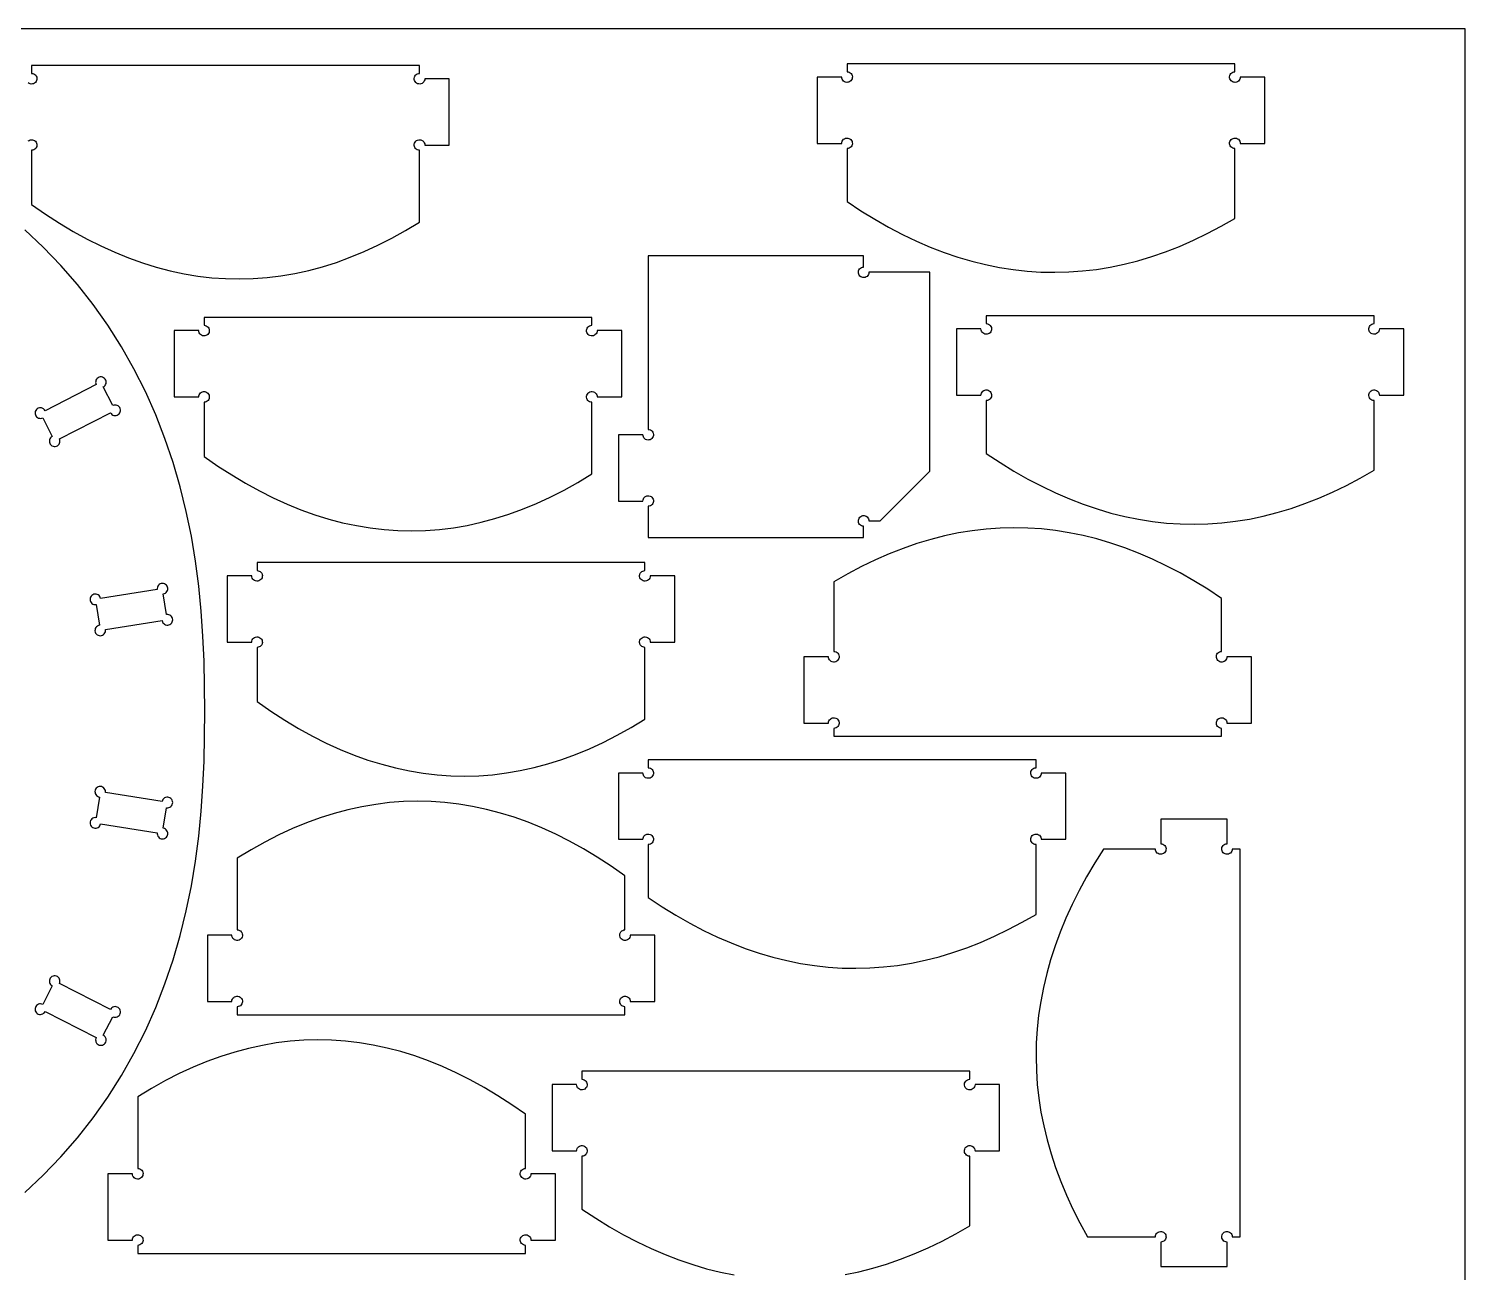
# Model space of a CAD drawing. Extents: x 0 to 2440, y -2940 to 1220.
# Drawn here: x 1573 to 2440, y -1000 to -250 of the extents above; entities that cross this region are included whole.
import ezdxf

# ---------------------------------------------------------------- set-up
doc = ezdxf.new("R2010")
doc.units = 0
doc.layers.add('CUT', color=1, linetype='Continuous')
doc.layers.add('REFERENCE-SHEET', color=8, linetype='Continuous')

msp = doc.modelspace()

# ---------------------------------------------------------------- linework, layer by layer
at = {"layer": 'CUT'}
for points in [[(1572.9, -317.75), (1573.47, -317.36), (1574.1, -317.1), (1574.77, -316.98), (1575.46, -317), (1576.12, -317.17), (1576.73, -317.48), (1577.26, -317.91), (1577.69, -318.44), (1578, -319.05), (1578.17, -319.72), (1578.19, -320.4), (1578.07, -321.07), (1577.81, -321.71), (1577.42, -322.27), (1576.92, -322.73), (1576.33, -323.08), (1575.68, -323.3), (1575, -323.37), (1575, -356.06), (1583.36, -361.88), (1591.71, -367.29), (1600.07, -372.29), (1608.43, -376.9), (1616.79, -381.1), (1625.14, -384.91), (1633.5, -388.3), (1641.86, -391.3), (1650.21, -393.89), (1658.57, -396.08), (1666.93, -397.87), (1675.29, -399.26), (1683.64, -400.24), (1692, -400.82), (1700.36, -401), (1708.71, -400.78), (1717.07, -400.15), (1725.43, -399.12), (1733.79, -397.69), (1742.14, -395.85), (1750.5, -393.62), (1758.86, -390.98), (1767.21, -387.93), (1775.57, -384.49), (1783.93, -380.64), (1792.29, -376.39), (1800.64, -371.74), (1809, -366.68), (1809, -323.37), (1808.32, -323.3), (1807.67, -323.08), (1807.08, -322.73), (1806.58, -322.27), (1806.19, -321.71), (1805.93, -321.07), (1805.81, -320.4), (1805.83, -319.72), (1806, -319.05), (1806.31, -318.44), (1806.74, -317.91), (1807.27, -317.48), (1807.88, -317.17), (1808.54, -317), (1809.23, -316.98), (1809.9, -317.1), (1810.53, -317.36), (1811.1, -317.75), (1811.56, -318.25), (1811.91, -318.84), (1812.13, -319.49), (1812.2, -320.17), (1827, -320.17), (1827, -280.17), (1812.2, -280.17), (1812.13, -280.85), (1811.91, -281.5), (1811.56, -282.09), (1811.1, -282.59), (1810.53, -282.98), (1809.9, -283.24), (1809.23, -283.36), (1808.54, -283.34), (1807.88, -283.17), (1807.27, -282.86), (1806.74, -282.44), (1806.31, -281.9), (1806, -281.29), (1805.83, -280.63), (1805.81, -279.94), (1805.93, -279.27), (1806.19, -278.64), (1806.58, -278.08), (1807.08, -277.61), (1807.67, -277.26), (1808.32, -277.05), (1809, -276.97), (1809, -272.17), (1575, -272.17), (1575, -276.97), (1575.68, -277.05), (1576.33, -277.26), (1576.92, -277.61), (1577.42, -278.08), (1577.81, -278.64), (1578.07, -279.27), (1578.19, -279.94), (1578.17, -280.63), (1578, -281.29), (1577.69, -281.9), (1577.26, -282.44), (1576.73, -282.86), (1576.12, -283.17), (1575.46, -283.34), (1574.77, -283.36), (1574.1, -283.24), (1573.47, -282.98), (1572.9, -282.59)], [(1570.8, -952.27), (1581.91, -941.82), (1592.52, -930.81), (1602.58, -919.27), (1612.05, -907.22), (1620.91, -894.69), (1629.13, -881.73), (1636.71, -868.37), (1643.62, -854.66), (1649.86, -840.63), (1655.44, -826.33), (1660.36, -811.81), (1664.64, -797.11), (1668.3, -782.26), (1671.37, -767.31), (1673.87, -752.28), (1675.84, -737.2), (1677.32, -722.11), (1678.36, -707.01), (1679.01, -691.93), (1679.33, -676.86), (1679.4, -661.8), (1679.33, -646.74), (1679.01, -631.67), (1678.36, -616.59), (1677.32, -601.49), (1675.84, -586.4), (1673.87, -571.32), (1671.37, -556.29), (1668.3, -541.34), (1664.64, -526.49), (1660.36, -511.79), (1655.44, -497.27), (1649.86, -482.97), (1643.62, -468.94), (1636.71, -455.23), (1629.13, -441.87), (1620.91, -428.91), (1612.05, -416.38), (1602.58, -404.33), (1592.52, -392.79), (1581.91, -381.78), (1570.8, -371.33)], [(2065.79, -1001.86), (2074.14, -1000.11), (2082.5, -997.99), (2090.86, -995.48), (2099.21, -992.6), (2107.57, -989.33), (2115.93, -985.67), (2124.29, -981.64), (2132.64, -977.22), (2141, -972.43), (2141, -930.36), (2140.32, -930.28), (2139.67, -930.07), (2139.08, -929.72), (2138.58, -929.25), (2138.19, -928.69), (2137.93, -928.06), (2137.81, -927.39), (2137.83, -926.7), (2138, -926.04), (2138.31, -925.43), (2138.74, -924.89), (2139.27, -924.47), (2139.88, -924.16), (2140.54, -923.99), (2141.23, -923.97), (2141.9, -924.09), (2142.53, -924.35), (2143.1, -924.74), (2143.56, -925.24), (2143.91, -925.83), (2144.13, -926.48), (2144.2, -927.16), (2159, -927.16), (2159, -887.16), (2144.2, -887.16), (2144.13, -887.84), (2143.91, -888.49), (2143.56, -889.07), (2143.1, -889.58), (2142.53, -889.97), (2141.9, -890.23), (2141.23, -890.35), (2140.54, -890.32), (2139.88, -890.16), (2139.27, -889.85), (2138.74, -889.42), (2138.31, -888.89), (2138, -888.28), (2137.83, -887.61), (2137.81, -886.93), (2137.93, -886.26), (2138.19, -885.62), (2138.58, -885.06), (2139.08, -884.6), (2139.67, -884.25), (2140.32, -884.03), (2141, -883.96), (2141, -879.16), (1907, -879.16), (1907, -883.96), (1907.68, -884.03), (1908.33, -884.25), (1908.92, -884.6), (1909.42, -885.06), (1909.81, -885.62), (1910.07, -886.26), (1910.19, -886.93), (1910.17, -887.61), (1910, -888.28), (1909.69, -888.89), (1909.26, -889.42), (1908.73, -889.85), (1908.12, -890.16), (1907.46, -890.32), (1906.77, -890.35), (1906.1, -890.23), (1905.47, -889.97), (1904.9, -889.58), (1904.44, -889.07), (1904.09, -888.49), (1903.87, -887.84), (1903.8, -887.16), (1889, -887.16), (1889, -927.16), (1903.8, -927.16), (1903.87, -926.48), (1904.09, -925.83), (1904.44, -925.24), (1904.9, -924.74), (1905.47, -924.35), (1906.1, -924.09), (1906.77, -923.97), (1907.46, -923.99), (1908.12, -924.16), (1908.73, -924.47), (1909.26, -924.89), (1909.69, -925.43), (1910, -926.04), (1910.17, -926.7), (1910.19, -927.39), (1910.07, -928.06), (1909.81, -928.69), (1909.42, -929.25), (1908.92, -929.72), (1908.33, -930.07), (1907.68, -930.28), (1907, -930.36), (1907, -962.34), (1915.36, -967.86), (1923.71, -973), (1932.07, -977.75), (1940.43, -982.12), (1948.79, -986.11), (1957.14, -989.72), (1965.5, -992.95), (1973.86, -995.79), (1982.21, -998.25), (1990.57, -1000.33), (1998.93, -1002.03)]]:
    msp.add_lwpolyline(points, dxfattribs=at)
for points in [[(2067, -271.16), (2067, -275.96), (2067.68, -276.03), (2068.33, -276.25), (2068.92, -276.6), (2069.42, -277.06), (2069.81, -277.62), (2070.07, -278.26), (2070.19, -278.93), (2070.17, -279.61), (2070, -280.28), (2069.69, -280.89), (2069.26, -281.42), (2068.73, -281.85), (2068.12, -282.16), (2067.46, -282.32), (2066.77, -282.35), (2066.1, -282.23), (2065.47, -281.97), (2064.9, -281.58), (2064.44, -281.07), (2064.09, -280.49), (2063.87, -279.84), (2063.8, -279.16), (2049, -279.16), (2049, -319.16), (2063.8, -319.16), (2063.87, -318.48), (2064.09, -317.83), (2064.44, -317.24), (2064.9, -316.74), (2065.47, -316.35), (2066.1, -316.09), (2066.77, -315.97), (2067.46, -315.99), (2068.12, -316.16), (2068.73, -316.47), (2069.26, -316.89), (2069.69, -317.43), (2070, -318.04), (2070.17, -318.7), (2070.19, -319.39), (2070.07, -320.06), (2069.81, -320.69), (2069.42, -321.25), (2068.92, -321.72), (2068.33, -322.07), (2067.68, -322.28), (2067, -322.36), (2067, -354.34), (2075.36, -359.86), (2083.71, -365), (2092.07, -369.75), (2100.43, -374.12), (2108.79, -378.11), (2117.14, -381.72), (2125.5, -384.95), (2133.86, -387.79), (2142.21, -390.25), (2150.57, -392.33), (2158.93, -394.03), (2167.29, -395.35), (2175.64, -396.28), (2184, -396.83), (2192.36, -397), (2200.71, -396.79), (2209.07, -396.19), (2217.43, -395.21), (2225.79, -393.86), (2234.14, -392.11), (2242.5, -389.99), (2250.86, -387.48), (2259.21, -384.6), (2267.57, -381.33), (2275.93, -377.67), (2284.29, -373.64), (2292.64, -369.22), (2301, -364.43), (2301, -322.36), (2300.32, -322.28), (2299.67, -322.07), (2299.08, -321.72), (2298.58, -321.25), (2298.19, -320.69), (2297.93, -320.06), (2297.81, -319.39), (2297.83, -318.7), (2298, -318.04), (2298.31, -317.43), (2298.74, -316.89), (2299.27, -316.47), (2299.88, -316.16), (2300.54, -315.99), (2301.23, -315.97), (2301.9, -316.09), (2302.53, -316.35), (2303.1, -316.74), (2303.56, -317.24), (2303.91, -317.83), (2304.13, -318.48), (2304.2, -319.16), (2319, -319.16), (2319, -279.16), (2304.2, -279.16), (2304.13, -279.84), (2303.91, -280.49), (2303.56, -281.07), (2303.1, -281.58), (2302.53, -281.97), (2301.9, -282.23), (2301.23, -282.35), (2300.54, -282.32), (2299.88, -282.16), (2299.27, -281.85), (2298.74, -281.42), (2298.31, -280.89), (2298, -280.28), (2297.83, -279.61), (2297.81, -278.93), (2297.93, -278.26), (2298.19, -277.62), (2298.58, -277.06), (2299.08, -276.6), (2299.67, -276.25), (2300.32, -276.03), (2301, -275.96), (2301, -271.16)], [(1947, -387), (1947, -491.8), (1947.68, -491.87), (1948.33, -492.09), (1948.92, -492.44), (1949.42, -492.9), (1949.81, -493.47), (1950.07, -494.1), (1950.19, -494.77), (1950.17, -495.46), (1950, -496.12), (1949.69, -496.73), (1949.26, -497.26), (1948.73, -497.69), (1948.12, -498), (1947.46, -498.17), (1946.77, -498.19), (1946.1, -498.07), (1945.47, -497.81), (1944.9, -497.42), (1944.44, -496.92), (1944.09, -496.33), (1943.87, -495.68), (1943.8, -495), (1929, -495), (1929, -535), (1943.8, -535), (1943.87, -534.32), (1944.09, -533.67), (1944.44, -533.08), (1944.9, -532.58), (1945.47, -532.19), (1946.1, -531.93), (1946.77, -531.81), (1947.46, -531.83), (1948.12, -532), (1948.73, -532.31), (1949.26, -532.74), (1949.69, -533.27), (1950, -533.88), (1950.17, -534.54), (1950.19, -535.23), (1950.07, -535.9), (1949.81, -536.53), (1949.42, -537.1), (1948.92, -537.56), (1948.33, -537.91), (1947.68, -538.13), (1947, -538.2), (1947, -557), (2077, -557), (2077, -550.2), (2076.32, -550.13), (2075.67, -549.91), (2075.08, -549.56), (2074.58, -549.1), (2074.19, -548.53), (2073.93, -547.9), (2073.81, -547.23), (2073.83, -546.54), (2074, -545.88), (2074.31, -545.27), (2074.74, -544.74), (2075.27, -544.31), (2075.88, -544), (2076.54, -543.83), (2077.23, -543.81), (2077.9, -543.93), (2078.53, -544.19), (2079.1, -544.58), (2079.56, -545.08), (2079.91, -545.67), (2080.13, -546.32), (2080.2, -547), (2087, -547), (2117, -517), (2117, -397), (2080.2, -397), (2080.13, -397.68), (2079.91, -398.33), (2079.56, -398.92), (2079.1, -399.42), (2078.53, -399.81), (2077.9, -400.07), (2077.23, -400.19), (2076.54, -400.17), (2075.88, -400), (2075.27, -399.69), (2074.74, -399.26), (2074.31, -398.73), (2074, -398.12), (2073.83, -397.46), (2073.81, -396.77), (2073.93, -396.1), (2074.19, -395.47), (2074.58, -394.9), (2075.08, -394.44), (2075.67, -394.09), (2076.32, -393.87), (2077, -393.8), (2077, -387)], [(1679, -424.17), (1679, -428.97), (1679.68, -429.05), (1680.33, -429.26), (1680.92, -429.61), (1681.42, -430.08), (1681.81, -430.64), (1682.07, -431.27), (1682.19, -431.94), (1682.17, -432.63), (1682, -433.29), (1681.69, -433.9), (1681.26, -434.44), (1680.73, -434.86), (1680.12, -435.17), (1679.46, -435.34), (1678.77, -435.36), (1678.1, -435.24), (1677.47, -434.98), (1676.9, -434.59), (1676.44, -434.09), (1676.09, -433.5), (1675.87, -432.85), (1675.8, -432.17), (1661, -432.17), (1661, -472.17), (1675.8, -472.17), (1675.87, -471.49), (1676.09, -470.84), (1676.44, -470.25), (1676.9, -469.75), (1677.47, -469.36), (1678.1, -469.1), (1678.77, -468.98), (1679.46, -469), (1680.12, -469.17), (1680.73, -469.48), (1681.26, -469.91), (1681.69, -470.44), (1682, -471.05), (1682.17, -471.72), (1682.19, -472.4), (1682.07, -473.07), (1681.81, -473.71), (1681.42, -474.27), (1680.92, -474.73), (1680.33, -475.08), (1679.68, -475.3), (1679, -475.37), (1679, -508.06), (1687.36, -513.88), (1695.71, -519.29), (1704.07, -524.29), (1712.43, -528.9), (1720.79, -533.1), (1729.14, -536.91), (1737.5, -540.3), (1745.86, -543.3), (1754.21, -545.89), (1762.57, -548.08), (1770.93, -549.87), (1779.29, -551.26), (1787.64, -552.24), (1796, -552.82), (1804.36, -553), (1812.71, -552.78), (1821.07, -552.15), (1829.43, -551.12), (1837.79, -549.69), (1846.14, -547.85), (1854.5, -545.62), (1862.86, -542.98), (1871.21, -539.93), (1879.57, -536.49), (1887.93, -532.64), (1896.29, -528.39), (1904.64, -523.74), (1913, -518.68), (1913, -475.37), (1912.32, -475.3), (1911.67, -475.08), (1911.08, -474.73), (1910.58, -474.27), (1910.19, -473.71), (1909.93, -473.07), (1909.81, -472.4), (1909.83, -471.72), (1910, -471.05), (1910.31, -470.44), (1910.74, -469.91), (1911.27, -469.48), (1911.88, -469.17), (1912.54, -469), (1913.23, -468.98), (1913.9, -469.1), (1914.53, -469.36), (1915.1, -469.75), (1915.56, -470.25), (1915.91, -470.84), (1916.13, -471.49), (1916.2, -472.17), (1931, -472.17), (1931, -432.17), (1916.2, -432.17), (1916.13, -432.85), (1915.91, -433.5), (1915.56, -434.09), (1915.1, -434.59), (1914.53, -434.98), (1913.9, -435.24), (1913.23, -435.36), (1912.54, -435.34), (1911.88, -435.17), (1911.27, -434.86), (1910.74, -434.44), (1910.31, -433.9), (1910, -433.29), (1909.83, -432.63), (1909.81, -431.94), (1909.93, -431.27), (1910.19, -430.64), (1910.58, -430.08), (1911.08, -429.61), (1911.67, -429.26), (1912.32, -429.05), (1913, -428.97), (1913, -424.17)], [(2151, -423.16), (2151, -427.96), (2151.68, -428.03), (2152.33, -428.25), (2152.92, -428.6), (2153.42, -429.06), (2153.81, -429.62), (2154.07, -430.26), (2154.19, -430.93), (2154.17, -431.61), (2154, -432.28), (2153.69, -432.89), (2153.26, -433.42), (2152.73, -433.85), (2152.12, -434.16), (2151.46, -434.32), (2150.77, -434.35), (2150.1, -434.23), (2149.47, -433.97), (2148.9, -433.58), (2148.44, -433.07), (2148.09, -432.49), (2147.87, -431.84), (2147.8, -431.16), (2133, -431.16), (2133, -471.16), (2147.8, -471.16), (2147.87, -470.48), (2148.09, -469.83), (2148.44, -469.24), (2148.9, -468.74), (2149.47, -468.35), (2150.1, -468.09), (2150.77, -467.97), (2151.46, -467.99), (2152.12, -468.16), (2152.73, -468.47), (2153.26, -468.89), (2153.69, -469.43), (2154, -470.04), (2154.17, -470.7), (2154.19, -471.39), (2154.07, -472.06), (2153.81, -472.69), (2153.42, -473.25), (2152.92, -473.72), (2152.33, -474.07), (2151.68, -474.28), (2151, -474.36), (2151, -506.34), (2159.36, -511.86), (2167.71, -517), (2176.07, -521.75), (2184.43, -526.12), (2192.79, -530.11), (2201.14, -533.72), (2209.5, -536.95), (2217.86, -539.79), (2226.21, -542.25), (2234.57, -544.33), (2242.93, -546.03), (2251.29, -547.35), (2259.64, -548.28), (2268, -548.83), (2276.36, -549), (2284.71, -548.79), (2293.07, -548.19), (2301.43, -547.21), (2309.79, -545.86), (2318.14, -544.11), (2326.5, -541.99), (2334.86, -539.48), (2343.21, -536.6), (2351.57, -533.33), (2359.93, -529.67), (2368.29, -525.64), (2376.64, -521.22), (2385, -516.43), (2385, -474.36), (2384.32, -474.28), (2383.67, -474.07), (2383.08, -473.72), (2382.58, -473.25), (2382.19, -472.69), (2381.93, -472.06), (2381.81, -471.39), (2381.83, -470.7), (2382, -470.04), (2382.31, -469.43), (2382.74, -468.89), (2383.27, -468.47), (2383.88, -468.16), (2384.54, -467.99), (2385.23, -467.97), (2385.9, -468.09), (2386.53, -468.35), (2387.1, -468.74), (2387.56, -469.24), (2387.91, -469.83), (2388.13, -470.48), (2388.2, -471.16), (2403, -471.16), (2403, -431.16), (2388.2, -431.16), (2388.13, -431.84), (2387.91, -432.49), (2387.56, -433.07), (2387.1, -433.58), (2386.53, -433.97), (2385.9, -434.23), (2385.23, -434.35), (2384.54, -434.32), (2383.88, -434.16), (2383.27, -433.85), (2382.74, -433.42), (2382.31, -432.89), (2382, -432.28), (2381.83, -431.61), (2381.81, -430.93), (2381.93, -430.26), (2382.19, -429.62), (2382.58, -429.06), (2383.08, -428.6), (2383.67, -428.25), (2384.32, -428.03), (2385, -427.96), (2385, -423.16)], [(1587.42, -496.03), (1586.84, -496.4), (1586.36, -496.89), (1586, -497.47), (1585.76, -498.11), (1585.67, -498.79), (1585.73, -499.47), (1585.92, -500.13), (1586.25, -500.73), (1586.71, -501.24), (1587.26, -501.65), (1587.88, -501.93), (1588.55, -502.07), (1589.23, -502.06), (1589.9, -501.91), (1590.52, -501.62), (1591.07, -501.21), (1591.51, -500.69), (1591.84, -500.09), (1592.02, -499.43), (1592.07, -498.75), (1591.96, -498.07), (1591.72, -497.43), (1622.55, -481.72), (1622.92, -482.29), (1623.41, -482.77), (1623.99, -483.14), (1624.63, -483.37), (1625.31, -483.47), (1625.99, -483.41), (1626.65, -483.22), (1627.25, -482.88), (1627.76, -482.43), (1628.16, -481.88), (1628.44, -481.26), (1628.59, -480.59), (1628.58, -479.9), (1628.43, -479.24), (1628.14, -478.62), (1627.73, -478.07), (1627.21, -477.63), (1626.6, -477.3), (1625.95, -477.12), (1625.26, -477.07), (1624.59, -477.17), (1623.95, -477.42), (1618.23, -466.19), (1618.8, -465.82), (1619.28, -465.33), (1619.65, -464.75), (1619.88, -464.11), (1619.97, -463.43), (1619.92, -462.75), (1619.72, -462.09), (1619.39, -461.5), (1618.94, -460.98), (1618.39, -460.58), (1617.76, -460.3), (1617.09, -460.16), (1616.41, -460.16), (1615.74, -460.31), (1615.12, -460.6), (1614.58, -461.01), (1614.13, -461.53), (1613.81, -462.14), (1613.62, -462.79), (1613.58, -463.48), (1613.68, -464.15), (1613.92, -464.79), (1583.1, -480.5), (1582.72, -479.93), (1582.23, -479.45), (1581.66, -479.08), (1581.01, -478.85), (1580.34, -478.75), (1579.65, -478.81), (1579, -479.01), (1578.4, -479.34), (1577.89, -479.79), (1577.48, -480.34), (1577.2, -480.96), (1577.06, -481.63), (1577.07, -482.32), (1577.22, -482.99), (1577.5, -483.61), (1577.92, -484.15), (1578.44, -484.59), (1579.04, -484.92), (1579.7, -485.11), (1580.38, -485.15), (1581.06, -485.05), (1581.7, -484.8)], [(2293, -677), (2293, -672.2), (2292.32, -672.13), (2291.67, -671.91), (2291.08, -671.56), (2290.58, -671.1), (2290.19, -670.53), (2289.93, -669.9), (2289.81, -669.23), (2289.83, -668.54), (2290, -667.88), (2290.31, -667.27), (2290.74, -666.74), (2291.27, -666.31), (2291.88, -666), (2292.54, -665.83), (2293.23, -665.81), (2293.9, -665.93), (2294.53, -666.19), (2295.1, -666.58), (2295.56, -667.08), (2295.91, -667.67), (2296.13, -668.32), (2296.2, -669), (2311, -669), (2311, -629), (2296.2, -629), (2296.13, -629.68), (2295.91, -630.33), (2295.56, -630.92), (2295.1, -631.42), (2294.53, -631.81), (2293.9, -632.07), (2293.23, -632.19), (2292.54, -632.17), (2291.88, -632), (2291.27, -631.69), (2290.74, -631.26), (2290.31, -630.73), (2290, -630.12), (2289.83, -629.46), (2289.81, -628.77), (2289.93, -628.1), (2290.19, -627.47), (2290.58, -626.9), (2291.08, -626.44), (2291.67, -626.09), (2292.32, -625.87), (2293, -625.8), (2293, -593.82), (2284.64, -588.3), (2276.29, -583.16), (2267.93, -578.41), (2259.57, -574.03), (2251.21, -570.04), (2242.86, -566.44), (2234.5, -563.21), (2226.14, -560.37), (2217.79, -557.9), (2209.43, -555.82), (2201.07, -554.13), (2192.71, -552.81), (2184.36, -551.88), (2176, -551.33), (2167.64, -551.16), (2159.29, -551.37), (2150.93, -551.97), (2142.57, -552.94), (2134.21, -554.3), (2125.86, -556.04), (2117.5, -558.17), (2109.14, -560.67), (2100.79, -563.56), (2092.43, -566.83), (2084.07, -570.48), (2075.71, -574.52), (2067.36, -578.93), (2059, -583.73), (2059, -625.8), (2059.68, -625.87), (2060.33, -626.09), (2060.92, -626.44), (2061.42, -626.9), (2061.81, -627.47), (2062.07, -628.1), (2062.19, -628.77), (2062.17, -629.46), (2062, -630.12), (2061.69, -630.73), (2061.26, -631.26), (2060.73, -631.69), (2060.12, -632), (2059.46, -632.17), (2058.77, -632.19), (2058.1, -632.07), (2057.47, -631.81), (2056.9, -631.42), (2056.44, -630.92), (2056.09, -630.33), (2055.87, -629.68), (2055.8, -629), (2041, -629), (2041, -669), (2055.8, -669), (2055.87, -668.32), (2056.09, -667.67), (2056.44, -667.08), (2056.9, -666.58), (2057.47, -666.19), (2058.1, -665.93), (2058.77, -665.81), (2059.46, -665.83), (2060.12, -666), (2060.73, -666.31), (2061.26, -666.74), (2061.69, -667.27), (2062, -667.88), (2062.17, -668.54), (2062.19, -669.23), (2062.07, -669.9), (2061.81, -670.53), (2061.42, -671.1), (2060.92, -671.56), (2060.33, -671.91), (2059.68, -672.13), (2059, -672.2), (2059, -677)], [(1711, -572.17), (1711, -576.97), (1711.68, -577.05), (1712.33, -577.26), (1712.92, -577.61), (1713.42, -578.08), (1713.81, -578.64), (1714.07, -579.27), (1714.19, -579.94), (1714.17, -580.63), (1714, -581.29), (1713.69, -581.9), (1713.26, -582.44), (1712.73, -582.86), (1712.12, -583.17), (1711.46, -583.34), (1710.77, -583.36), (1710.1, -583.24), (1709.47, -582.98), (1708.9, -582.59), (1708.44, -582.09), (1708.09, -581.5), (1707.87, -580.85), (1707.8, -580.17), (1693, -580.17), (1693, -620.17), (1707.8, -620.17), (1707.87, -619.49), (1708.09, -618.84), (1708.44, -618.25), (1708.9, -617.75), (1709.47, -617.36), (1710.1, -617.1), (1710.77, -616.98), (1711.46, -617), (1712.12, -617.17), (1712.73, -617.48), (1713.26, -617.91), (1713.69, -618.44), (1714, -619.05), (1714.17, -619.72), (1714.19, -620.4), (1714.07, -621.07), (1713.81, -621.71), (1713.42, -622.27), (1712.92, -622.73), (1712.33, -623.08), (1711.68, -623.3), (1711, -623.37), (1711, -656.06), (1719.36, -661.88), (1727.71, -667.29), (1736.07, -672.29), (1744.43, -676.9), (1752.79, -681.1), (1761.14, -684.91), (1769.5, -688.3), (1777.86, -691.3), (1786.21, -693.89), (1794.57, -696.08), (1802.93, -697.87), (1811.29, -699.26), (1819.64, -700.24), (1828, -700.82), (1836.36, -701), (1844.71, -700.78), (1853.07, -700.15), (1861.43, -699.12), (1869.79, -697.69), (1878.14, -695.85), (1886.5, -693.62), (1894.86, -690.98), (1903.21, -687.93), (1911.57, -684.49), (1919.93, -680.64), (1928.29, -676.39), (1936.64, -671.74), (1945, -666.68), (1945, -623.37), (1944.32, -623.3), (1943.67, -623.08), (1943.08, -622.73), (1942.58, -622.27), (1942.19, -621.71), (1941.93, -621.07), (1941.81, -620.4), (1941.83, -619.72), (1942, -619.05), (1942.31, -618.44), (1942.74, -617.91), (1943.27, -617.48), (1943.88, -617.17), (1944.54, -617), (1945.23, -616.98), (1945.9, -617.1), (1946.53, -617.36), (1947.1, -617.75), (1947.56, -618.25), (1947.91, -618.84), (1948.13, -619.49), (1948.2, -620.17), (1963, -620.17), (1963, -580.17), (1948.2, -580.17), (1948.13, -580.85), (1947.91, -581.5), (1947.56, -582.09), (1947.1, -582.59), (1946.53, -582.98), (1945.9, -583.24), (1945.23, -583.36), (1944.54, -583.34), (1943.88, -583.17), (1943.27, -582.86), (1942.74, -582.44), (1942.31, -581.9), (1942, -581.29), (1941.83, -580.63), (1941.81, -579.94), (1941.93, -579.27), (1942.19, -578.64), (1942.58, -578.08), (1943.08, -577.61), (1943.67, -577.26), (1944.32, -577.05), (1945, -576.97), (1945, -572.17)], [(1615.89, -609.94), (1615.23, -610.12), (1614.63, -610.44), (1614.1, -610.87), (1613.68, -611.41), (1613.38, -612.03), (1613.22, -612.69), (1613.21, -613.38), (1613.34, -614.05), (1613.61, -614.68), (1614.01, -615.23), (1614.51, -615.69), (1615.11, -616.03), (1615.76, -616.24), (1616.44, -616.3), (1617.12, -616.22), (1617.76, -615.99), (1618.35, -615.64), (1618.84, -615.16), (1619.22, -614.6), (1619.48, -613.96), (1619.59, -613.28), (1619.55, -612.6), (1653.73, -607.19), (1653.91, -607.85), (1654.22, -608.46), (1654.66, -608.98), (1655.2, -609.4), (1655.81, -609.7), (1656.48, -609.86), (1657.16, -609.88), (1657.83, -609.75), (1658.46, -609.47), (1659.02, -609.08), (1659.48, -608.57), (1659.82, -607.98), (1660.03, -607.32), (1660.09, -606.64), (1660.01, -605.96), (1659.78, -605.32), (1659.42, -604.73), (1658.95, -604.24), (1658.38, -603.86), (1657.75, -603.61), (1657.07, -603.49), (1656.39, -603.53), (1654.42, -591.08), (1655.08, -590.9), (1655.68, -590.59), (1656.21, -590.15), (1656.63, -589.61), (1656.93, -589), (1657.09, -588.33), (1657.1, -587.65), (1656.97, -586.98), (1656.7, -586.35), (1656.3, -585.79), (1655.8, -585.33), (1655.2, -584.99), (1654.55, -584.79), (1653.87, -584.72), (1653.19, -584.81), (1652.55, -585.03), (1651.96, -585.39), (1651.47, -585.86), (1651.09, -586.43), (1650.83, -587.06), (1650.72, -587.74), (1650.76, -588.42), (1616.58, -593.84), (1616.4, -593.18), (1616.09, -592.57), (1615.65, -592.04), (1615.11, -591.62), (1614.5, -591.32), (1613.83, -591.16), (1613.15, -591.15), (1612.48, -591.28), (1611.85, -591.55), (1611.29, -591.95), (1610.83, -592.46), (1610.49, -593.05), (1610.29, -593.7), (1610.22, -594.38), (1610.3, -595.06), (1610.53, -595.71), (1610.89, -596.29), (1611.36, -596.78), (1611.93, -597.17), (1612.56, -597.42), (1613.24, -597.53), (1613.92, -597.5)], [(1947, -691.16), (1947, -695.96), (1947.68, -696.03), (1948.33, -696.25), (1948.92, -696.6), (1949.42, -697.06), (1949.81, -697.62), (1950.07, -698.26), (1950.19, -698.93), (1950.17, -699.61), (1950, -700.28), (1949.69, -700.89), (1949.26, -701.42), (1948.73, -701.85), (1948.12, -702.16), (1947.46, -702.32), (1946.77, -702.35), (1946.1, -702.23), (1945.47, -701.97), (1944.9, -701.58), (1944.44, -701.07), (1944.09, -700.49), (1943.87, -699.84), (1943.8, -699.16), (1929, -699.16), (1929, -739.16), (1943.8, -739.16), (1943.87, -738.48), (1944.09, -737.83), (1944.44, -737.24), (1944.9, -736.74), (1945.47, -736.35), (1946.1, -736.09), (1946.77, -735.97), (1947.46, -735.99), (1948.12, -736.16), (1948.73, -736.47), (1949.26, -736.89), (1949.69, -737.43), (1950, -738.04), (1950.17, -738.7), (1950.19, -739.39), (1950.07, -740.06), (1949.81, -740.69), (1949.42, -741.25), (1948.92, -741.72), (1948.33, -742.07), (1947.68, -742.28), (1947, -742.36), (1947, -774.34), (1955.36, -779.86), (1963.71, -785), (1972.07, -789.75), (1980.43, -794.12), (1988.79, -798.11), (1997.14, -801.72), (2005.5, -804.95), (2013.86, -807.79), (2022.21, -810.25), (2030.57, -812.33), (2038.93, -814.03), (2047.29, -815.35), (2055.64, -816.28), (2064, -816.83), (2072.36, -817), (2080.71, -816.79), (2089.07, -816.19), (2097.43, -815.21), (2105.79, -813.86), (2114.14, -812.11), (2122.5, -809.99), (2130.86, -807.48), (2139.21, -804.6), (2147.57, -801.33), (2155.93, -797.67), (2164.29, -793.64), (2172.64, -789.22), (2181, -784.43), (2181, -742.36), (2180.32, -742.28), (2179.67, -742.07), (2179.08, -741.72), (2178.58, -741.25), (2178.19, -740.69), (2177.93, -740.06), (2177.81, -739.39), (2177.83, -738.7), (2178, -738.04), (2178.31, -737.43), (2178.74, -736.89), (2179.27, -736.47), (2179.88, -736.16), (2180.54, -735.99), (2181.23, -735.97), (2181.9, -736.09), (2182.53, -736.35), (2183.1, -736.74), (2183.56, -737.24), (2183.91, -737.83), (2184.13, -738.48), (2184.2, -739.16), (2199, -739.16), (2199, -699.16), (2184.2, -699.16), (2184.13, -699.84), (2183.91, -700.49), (2183.56, -701.07), (2183.1, -701.58), (2182.53, -701.97), (2181.9, -702.23), (2181.23, -702.35), (2180.54, -702.32), (2179.88, -702.16), (2179.27, -701.85), (2178.74, -701.42), (2178.31, -700.89), (2178, -700.28), (2177.83, -699.61), (2177.81, -698.93), (2177.93, -698.26), (2178.19, -697.62), (2178.58, -697.06), (2179.08, -696.6), (2179.67, -696.25), (2180.32, -696.03), (2181, -695.96), (2181, -691.16)], [(1613.92, -726.1), (1613.24, -726.07), (1612.56, -726.18), (1611.93, -726.43), (1611.36, -726.82), (1610.89, -727.31), (1610.53, -727.89), (1610.3, -728.54), (1610.22, -729.22), (1610.29, -729.9), (1610.49, -730.55), (1610.83, -731.14), (1611.29, -731.65), (1611.85, -732.05), (1612.48, -732.32), (1613.15, -732.45), (1613.83, -732.44), (1614.5, -732.28), (1615.11, -731.98), (1615.65, -731.56), (1616.09, -731.03), (1616.4, -730.42), (1616.58, -729.76), (1650.76, -735.18), (1650.72, -735.86), (1650.83, -736.54), (1651.09, -737.17), (1651.47, -737.74), (1651.96, -738.21), (1652.55, -738.57), (1653.19, -738.79), (1653.87, -738.88), (1654.55, -738.81), (1655.2, -738.61), (1655.8, -738.27), (1656.3, -737.81), (1656.7, -737.25), (1656.97, -736.62), (1657.1, -735.95), (1657.09, -735.27), (1656.93, -734.6), (1656.63, -733.99), (1656.21, -733.45), (1655.68, -733.01), (1655.08, -732.7), (1654.42, -732.52), (1656.39, -720.07), (1657.07, -720.11), (1657.75, -719.99), (1658.38, -719.74), (1658.95, -719.36), (1659.42, -718.87), (1659.78, -718.28), (1660.01, -717.64), (1660.09, -716.96), (1660.03, -716.28), (1659.82, -715.62), (1659.48, -715.03), (1659.02, -714.52), (1658.46, -714.13), (1657.83, -713.85), (1657.16, -713.72), (1656.48, -713.74), (1655.81, -713.9), (1655.2, -714.2), (1654.66, -714.62), (1654.22, -715.14), (1653.91, -715.75), (1653.73, -716.41), (1619.55, -711), (1619.59, -710.32), (1619.48, -709.64), (1619.22, -709), (1618.84, -708.44), (1618.35, -707.96), (1617.76, -707.61), (1617.12, -707.38), (1616.44, -707.3), (1615.76, -707.36), (1615.11, -707.57), (1614.51, -707.91), (1614.01, -708.37), (1613.61, -708.92), (1613.34, -709.55), (1613.21, -710.22), (1613.22, -710.91), (1613.38, -711.57), (1613.68, -712.19), (1614.1, -712.73), (1614.63, -713.16), (1615.23, -713.48), (1615.89, -713.66)], [(1933, -845), (1933, -840.2), (1932.32, -840.13), (1931.67, -839.91), (1931.08, -839.56), (1930.58, -839.1), (1930.19, -838.53), (1929.93, -837.9), (1929.81, -837.23), (1929.83, -836.54), (1930, -835.88), (1930.31, -835.27), (1930.74, -834.74), (1931.27, -834.31), (1931.88, -834), (1932.54, -833.83), (1933.23, -833.81), (1933.9, -833.93), (1934.53, -834.19), (1935.1, -834.58), (1935.56, -835.08), (1935.91, -835.67), (1936.13, -836.32), (1936.2, -837), (1951, -837), (1951, -797), (1936.2, -797), (1936.13, -797.68), (1935.91, -798.33), (1935.56, -798.92), (1935.1, -799.42), (1934.53, -799.81), (1933.9, -800.07), (1933.23, -800.19), (1932.54, -800.17), (1931.88, -800), (1931.27, -799.69), (1930.74, -799.26), (1930.31, -798.73), (1930, -798.12), (1929.83, -797.46), (1929.81, -796.77), (1929.93, -796.1), (1930.19, -795.47), (1930.58, -794.9), (1931.08, -794.44), (1931.67, -794.09), (1932.32, -793.87), (1933, -793.8), (1933, -761.11), (1924.64, -755.3), (1916.29, -749.89), (1907.93, -744.88), (1899.57, -740.27), (1891.21, -736.07), (1882.86, -732.27), (1874.5, -728.87), (1866.14, -725.87), (1857.79, -723.28), (1849.43, -721.09), (1841.07, -719.3), (1832.71, -717.91), (1824.36, -716.93), (1816, -716.35), (1807.64, -716.17), (1799.29, -716.4), (1790.93, -717.02), (1782.57, -718.05), (1774.21, -719.49), (1765.86, -721.32), (1757.5, -723.56), (1749.14, -726.2), (1740.79, -729.24), (1732.43, -732.68), (1724.07, -736.53), (1715.71, -740.78), (1707.36, -745.43), (1699, -750.49), (1699, -793.8), (1699.68, -793.87), (1700.33, -794.09), (1700.92, -794.44), (1701.42, -794.9), (1701.81, -795.47), (1702.07, -796.1), (1702.19, -796.77), (1702.17, -797.46), (1702, -798.12), (1701.69, -798.73), (1701.26, -799.26), (1700.73, -799.69), (1700.12, -800), (1699.46, -800.17), (1698.77, -800.19), (1698.1, -800.07), (1697.47, -799.81), (1696.9, -799.42), (1696.44, -798.92), (1696.09, -798.33), (1695.87, -797.68), (1695.8, -797), (1681, -797), (1681, -837), (1695.8, -837), (1695.87, -836.32), (1696.09, -835.67), (1696.44, -835.08), (1696.9, -834.58), (1697.47, -834.19), (1698.1, -833.93), (1698.77, -833.81), (1699.46, -833.83), (1700.12, -834), (1700.73, -834.31), (1701.26, -834.74), (1701.69, -835.27), (1702, -835.88), (1702.17, -836.54), (1702.19, -837.23), (1702.07, -837.9), (1701.81, -838.53), (1701.42, -839.1), (1700.92, -839.56), (1700.33, -839.91), (1699.68, -840.13), (1699, -840.2), (1699, -845)], [(2304.25, -745), (2299.45, -745), (2299.38, -745.68), (2299.16, -746.33), (2298.81, -746.92), (2298.35, -747.42), (2297.79, -747.81), (2297.15, -748.07), (2296.48, -748.19), (2295.8, -748.17), (2295.13, -748), (2294.52, -747.69), (2293.99, -747.26), (2293.56, -746.73), (2293.25, -746.12), (2293.08, -745.46), (2293.06, -744.77), (2293.18, -744.1), (2293.44, -743.47), (2293.83, -742.9), (2294.33, -742.44), (2294.92, -742.09), (2295.57, -741.87), (2296.25, -741.8), (2296.25, -727), (2256.25, -727), (2256.25, -741.8), (2256.93, -741.87), (2257.58, -742.09), (2258.17, -742.44), (2258.67, -742.9), (2259.06, -743.47), (2259.32, -744.1), (2259.44, -744.77), (2259.42, -745.46), (2259.25, -746.12), (2258.94, -746.73), (2258.52, -747.26), (2257.98, -747.69), (2257.37, -748), (2256.71, -748.17), (2256.02, -748.19), (2255.35, -748.07), (2254.72, -747.81), (2254.16, -747.42), (2253.69, -746.92), (2253.34, -746.33), (2253.13, -745.68), (2253.05, -745), (2221.68, -745), (2216.42, -753.36), (2211.52, -761.71), (2206.98, -770.07), (2202.82, -778.43), (2199.01, -786.79), (2195.57, -795.14), (2192.49, -803.5), (2189.78, -811.86), (2187.43, -820.21), (2185.45, -828.57), (2183.83, -836.93), (2182.58, -845.29), (2181.69, -853.64), (2181.16, -862), (2181, -870.36), (2181.2, -878.71), (2181.77, -887.07), (2182.7, -895.43), (2184, -903.79), (2185.66, -912.14), (2187.68, -920.5), (2190.07, -928.86), (2192.83, -937.21), (2195.95, -945.57), (2199.43, -953.93), (2203.28, -962.29), (2207.49, -970.64), (2212.06, -979), (2253.05, -979), (2253.13, -978.32), (2253.34, -977.67), (2253.69, -977.08), (2254.16, -976.58), (2254.72, -976.19), (2255.35, -975.93), (2256.02, -975.81), (2256.71, -975.83), (2257.37, -976), (2257.98, -976.31), (2258.52, -976.74), (2258.94, -977.27), (2259.25, -977.88), (2259.42, -978.54), (2259.44, -979.23), (2259.32, -979.9), (2259.06, -980.53), (2258.67, -981.1), (2258.17, -981.56), (2257.58, -981.91), (2256.93, -982.13), (2256.25, -982.2), (2256.25, -997), (2296.25, -997), (2296.25, -982.2), (2295.57, -982.13), (2294.92, -981.91), (2294.33, -981.56), (2293.83, -981.1), (2293.44, -980.53), (2293.18, -979.9), (2293.06, -979.23), (2293.08, -978.54), (2293.25, -977.88), (2293.56, -977.27), (2293.99, -976.74), (2294.52, -976.31), (2295.13, -976), (2295.8, -975.83), (2296.48, -975.81), (2297.15, -975.93), (2297.79, -976.19), (2298.35, -976.58), (2298.81, -977.08), (2299.16, -977.67), (2299.38, -978.32), (2299.45, -979), (2304.25, -979)], [(1581.7, -838.8), (1581.06, -838.55), (1580.38, -838.45), (1579.7, -838.49), (1579.04, -838.68), (1578.44, -839.01), (1577.92, -839.45), (1577.5, -839.99), (1577.22, -840.61), (1577.07, -841.28), (1577.06, -841.97), (1577.2, -842.64), (1577.48, -843.26), (1577.89, -843.81), (1578.4, -844.26), (1579, -844.59), (1579.65, -844.79), (1580.34, -844.85), (1581.01, -844.75), (1581.66, -844.52), (1582.23, -844.15), (1582.72, -843.67), (1583.1, -843.1), (1613.92, -858.81), (1613.68, -859.45), (1613.58, -860.12), (1613.62, -860.81), (1613.81, -861.46), (1614.13, -862.07), (1614.58, -862.59), (1615.12, -863), (1615.74, -863.29), (1616.41, -863.44), (1617.09, -863.44), (1617.76, -863.3), (1618.39, -863.02), (1618.94, -862.62), (1619.39, -862.1), (1619.72, -861.51), (1619.92, -860.85), (1619.97, -860.17), (1619.88, -859.49), (1619.65, -858.85), (1619.28, -858.27), (1618.8, -857.78), (1618.23, -857.41), (1623.95, -846.18), (1624.59, -846.43), (1625.26, -846.53), (1625.95, -846.48), (1626.6, -846.3), (1627.21, -845.97), (1627.73, -845.53), (1628.14, -844.98), (1628.43, -844.36), (1628.58, -843.7), (1628.59, -843.01), (1628.44, -842.34), (1628.16, -841.72), (1627.76, -841.17), (1627.25, -840.72), (1626.65, -840.38), (1625.99, -840.19), (1625.31, -840.13), (1624.63, -840.23), (1623.99, -840.46), (1623.41, -840.83), (1622.92, -841.31), (1622.55, -841.88), (1591.72, -826.17), (1591.96, -825.53), (1592.07, -824.85), (1592.02, -824.17), (1591.84, -823.51), (1591.51, -822.91), (1591.07, -822.39), (1590.52, -821.98), (1589.9, -821.69), (1589.23, -821.54), (1588.55, -821.53), (1587.88, -821.67), (1587.26, -821.95), (1586.71, -822.36), (1586.25, -822.87), (1585.92, -823.47), (1585.73, -824.13), (1585.67, -824.81), (1585.76, -825.49), (1586, -826.13), (1586.36, -826.71), (1586.84, -827.2), (1587.42, -827.57)], [(1873, -989), (1873, -984.2), (1872.32, -984.13), (1871.67, -983.91), (1871.08, -983.56), (1870.58, -983.1), (1870.19, -982.53), (1869.93, -981.9), (1869.81, -981.23), (1869.83, -980.54), (1870, -979.88), (1870.31, -979.27), (1870.74, -978.74), (1871.27, -978.31), (1871.88, -978), (1872.54, -977.83), (1873.23, -977.81), (1873.9, -977.93), (1874.53, -978.19), (1875.1, -978.58), (1875.56, -979.08), (1875.91, -979.67), (1876.13, -980.32), (1876.2, -981), (1891, -981), (1891, -941), (1876.2, -941), (1876.13, -941.68), (1875.91, -942.33), (1875.56, -942.92), (1875.1, -943.42), (1874.53, -943.81), (1873.9, -944.07), (1873.23, -944.19), (1872.54, -944.17), (1871.88, -944), (1871.27, -943.69), (1870.74, -943.26), (1870.31, -942.73), (1870, -942.12), (1869.83, -941.46), (1869.81, -940.77), (1869.93, -940.1), (1870.19, -939.47), (1870.58, -938.9), (1871.08, -938.44), (1871.67, -938.09), (1872.32, -937.87), (1873, -937.8), (1873, -905.11), (1864.64, -899.3), (1856.29, -893.89), (1847.93, -888.88), (1839.57, -884.27), (1831.21, -880.07), (1822.86, -876.27), (1814.5, -872.87), (1806.14, -869.87), (1797.79, -867.28), (1789.43, -865.09), (1781.07, -863.3), (1772.71, -861.91), (1764.36, -860.93), (1756, -860.35), (1747.64, -860.17), (1739.29, -860.4), (1730.93, -861.02), (1722.57, -862.05), (1714.21, -863.49), (1705.86, -865.32), (1697.5, -867.56), (1689.14, -870.2), (1680.79, -873.24), (1672.43, -876.68), (1664.07, -880.53), (1655.71, -884.78), (1647.36, -889.43), (1639, -894.49), (1639, -937.8), (1639.68, -937.87), (1640.33, -938.09), (1640.92, -938.44), (1641.42, -938.9), (1641.81, -939.47), (1642.07, -940.1), (1642.19, -940.77), (1642.17, -941.46), (1642, -942.12), (1641.69, -942.73), (1641.26, -943.26), (1640.73, -943.69), (1640.12, -944), (1639.46, -944.17), (1638.77, -944.19), (1638.1, -944.07), (1637.47, -943.81), (1636.9, -943.42), (1636.44, -942.92), (1636.09, -942.33), (1635.87, -941.68), (1635.8, -941), (1621, -941), (1621, -981), (1635.8, -981), (1635.87, -980.32), (1636.09, -979.67), (1636.44, -979.08), (1636.9, -978.58), (1637.47, -978.19), (1638.1, -977.93), (1638.77, -977.81), (1639.46, -977.83), (1640.12, -978), (1640.73, -978.31), (1641.26, -978.74), (1641.69, -979.27), (1642, -979.88), (1642.17, -980.54), (1642.19, -981.23), (1642.07, -981.9), (1641.81, -982.53), (1641.42, -983.1), (1640.92, -983.56), (1640.33, -983.91), (1639.68, -984.13), (1639, -984.2), (1639, -989)]]:
    msp.add_lwpolyline(points, close=True, dxfattribs=at)
at = {"layer": 'REFERENCE-SHEET'}
msp.add_lwpolyline([(0, -1470), (2440, -1470), (2440, -250), (0, -250)], close=True, dxfattribs=at)

doc.saveas('drawing.dxf')
